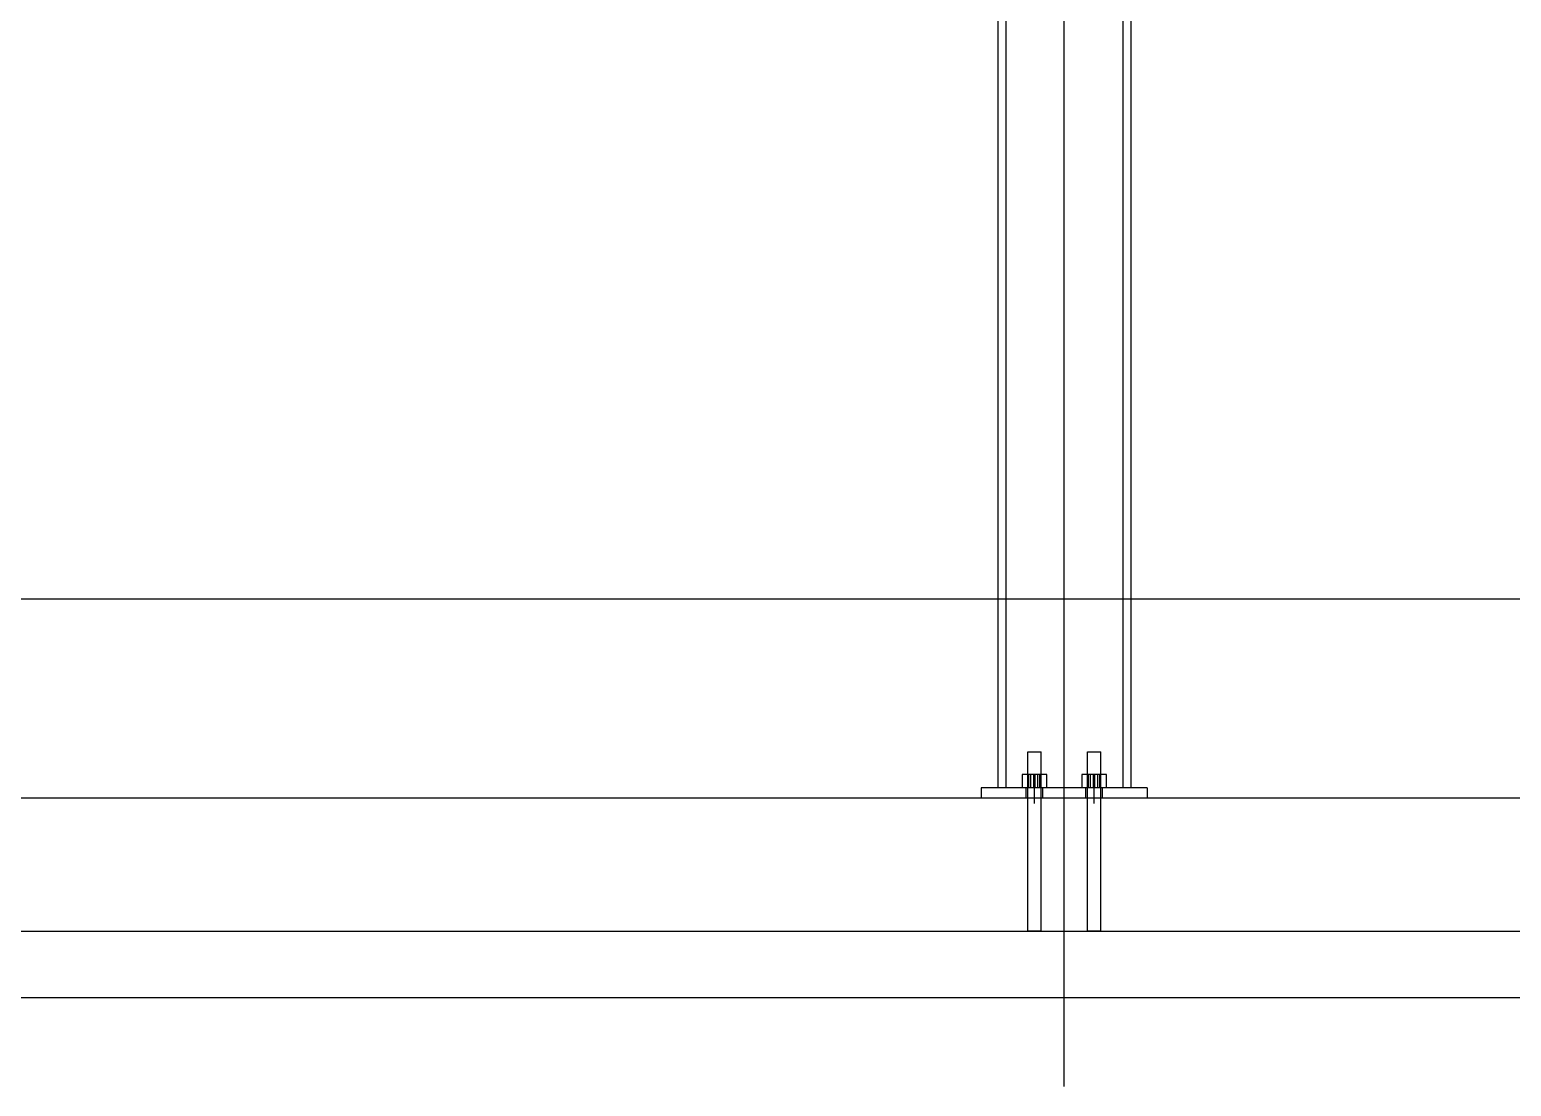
# Model space of a CAD drawing. Header units: millimetres. Extents: x -32710 to 654186, y -254124 to 420220.
# Drawn here: x 260042 to 262273, y 382766 to 384358 of the extents above; entities that cross this region are included whole.
import ezdxf

# ---------------------------------------------------------------- set-up
doc = ezdxf.new("R2010")
doc.units = ezdxf.units.MM
doc.header["$LTSCALE"] = 1000
for name, pattern in [('DXK_LINE_DOT2', [3.9198, 1.9599, -1.9599]), ('DXK_LINE_DOT3', [5.9187, 2.979, -0.9799, 0.9799, -0.9799]), ('TPH12-SEC-@E$0$CENTERK5', [6.916, 6.667, -0.083, 0.083, -0.083])]:
    doc.linetypes.add(name, pattern=pattern)
for name, color, linetype in [('MD-20250424-增加TRAY與FS主管位置調整', 7, 'Continuous'), ('TPH12-SEC-@E$0$H-SIN', 252, 'TPH12-SEC-@E$0$CENTERK5'), ('TPH12-SEC-@E$0$KABE1', 252, 'Continuous'), ('TPH12-SEC-@E$0$SIAGE3', 252, 'Continuous')]:
    doc.layers.add(name, color=color, linetype=linetype)

# ---------------------------------------------------------------- blocks, each defined once
blk = doc.blocks.new('TPH12-SEC-@E')
at = {"layer": 'TPH12-SEC-@E$0$H-SIN'}
blk.add_line((298929.6, 383500), (18729.6, 383500), dxfattribs=at)
at = {"layer": 'TPH12-SEC-@E$0$KABE1'}
for p, q in [((272350, 383200), (188250, 383200)), ((189100, 383000), (272350, 383000))]:
    blk.add_line(p, q, dxfattribs=at)
at = {"layer": 'TPH12-SEC-@E$0$SIAGE3'}
blk.add_line((256300, 382900), (264100, 382900), dxfattribs=at)
blk = doc.blocks.new('A$C62b8fcb1')
at = {"color": 8, "linetype": 'DXK_LINE_DOT3'}
blk.add_line((-10500, -450), (-10500, 2723), dxfattribs=at)
at = {"color": 8, "linetype": 'Continuous'}
for p, q in [((-10600, 1878), (-10600, 0)), ((-10588, 1878), (-10588, 0)), ((-10412, 1878), (-10412, 0)), ((-10400, 1878), (-10400, 0)), ((-10555, 20), (-10555, 54)), ((-10555, 54), (-10535, 54)), ((-10535, 20), (-10535, 54)), ((-10465, 20), (-10465, 54)), ((-10465, 54), (-10445, 54)), ((-10445, 20), (-10445, 54)), ((-10375, 0), (-10625, 0)), ((-10625, 0), (-10625, -16)), ((-10526.5, 20), (-10563.5, 20)), ((-10563.5, 20), (-10563.5, 0)), ((-10554.2, 0), (-10554.2, 20)), ((-10535.8, 0), (-10535.8, 20)), ((-10526.5, 0), (-10526.5, 20)), ((-10436.5, 20), (-10473.5, 20)), ((-10473.5, 20), (-10473.5, 0)), ((-10464.2, 0), (-10464.2, 20)), ((-10445.7, 0), (-10445.7, 20)), ((-10436.5, 0), (-10436.5, 20)), ((-10375, 0), (-10375, -16)), ((-10375, -16), (-10625, -16)), ((-10555, -216), (-10555, -16)), ((-10535, -216), (-10535, -16)), ((-10465, -216), (-10465, -16)), ((-10445, -216), (-10445, -16)), ((-10536.3, -216), (-10555, -216)), ((-10535.3, -216), (-10536.3, -216)), ((-10535, -216), (-10535.3, -216)), ((-10446.3, -216), (-10465, -216)), ((-10445.3, -216), (-10446.3, -216)), ((-10445, -216), (-10445.3, -216))]:
    blk.add_line(p, q, dxfattribs=at)
at = {"color": 8, "linetype": 'DXK_LINE_DOT2'}
for p, q in [((-10555, 20), (-10555, 54)), ((-10555, 54), (-10535, 54)), ((-10535, 20), (-10535, 54)), ((-10465, 20), (-10465, 54)), ((-10465, 54), (-10445, 54)), ((-10445, 20), (-10445, 54)), ((-10400, 0), (-10600, 0)), ((-10526.5, 20), (-10563.5, 20)), ((-10563.5, 20), (-10563.5, 0)), ((-10557.5, -16), (-10557.5, 0)), ((-10555, -16), (-10555, 20)), ((-10554.9, 0), (-10554.9, 20)), ((-10554.2, 0), (-10554.2, 20)), ((-10553.4, 0), (-10553.4, 20)), ((-10550.3, 0), (-10550.3, 20)), ((-10546.1, 0), (-10546.1, 20)), ((-10545, -24), (-10545, 0)), ((-10543.9, 0), (-10543.9, 20)), ((-10539.7, 0), (-10539.7, 20)), ((-10536.6, 0), (-10536.6, 20)), ((-10535.8, 0), (-10535.8, 20)), ((-10535.1, 0), (-10535.1, 20)), ((-10535, -16), (-10535, 20)), ((-10532.5, -16), (-10532.5, 0)), ((-10526.5, 0), (-10526.5, 20)), ((-10436.5, 20), (-10473.5, 20)), ((-10473.5, 20), (-10473.5, 0)), ((-10467.5, -16), (-10467.5, 0)), ((-10465, -16), (-10465, 20)), ((-10464.9, 0), (-10464.9, 20)), ((-10464.2, 0), (-10464.2, 20)), ((-10463.4, 0), (-10463.4, 20)), ((-10460.3, 0), (-10460.3, 20)), ((-10456.1, 0), (-10456.1, 20)), ((-10455, -24), (-10455, 0)), ((-10453.9, 0), (-10453.9, 20)), ((-10449.7, 0), (-10449.7, 20)), ((-10446.6, 0), (-10446.6, 20)), ((-10445.7, 0), (-10445.7, 20)), ((-10445.1, 0), (-10445.1, 20)), ((-10445, -16), (-10445, 20)), ((-10442.5, -16), (-10442.5, 0)), ((-10436.5, 0), (-10436.5, 20)), ((-10555, -216), (-10555, -16)), ((-10535, -216), (-10535, -16)), ((-10465, -216), (-10465, -16)), ((-10445, -216), (-10445, -16)), ((-10555, -216), (-10535, -216)), ((-10465, -216), (-10445, -216))]:
    blk.add_line(p, q, dxfattribs=at)

msp = doc.modelspace()

# ---------------------------------------------------------------- block references
msp.add_blockref('TPH12-SEC-@E', (0, 0))
at = {"layer": 'MD-20250424-增加TRAY與FS主管位置調整'}
msp.add_blockref('A$C62b8fcb1', (272100, 383216), dxfattribs=at)

doc.saveas('drawing.dxf')
